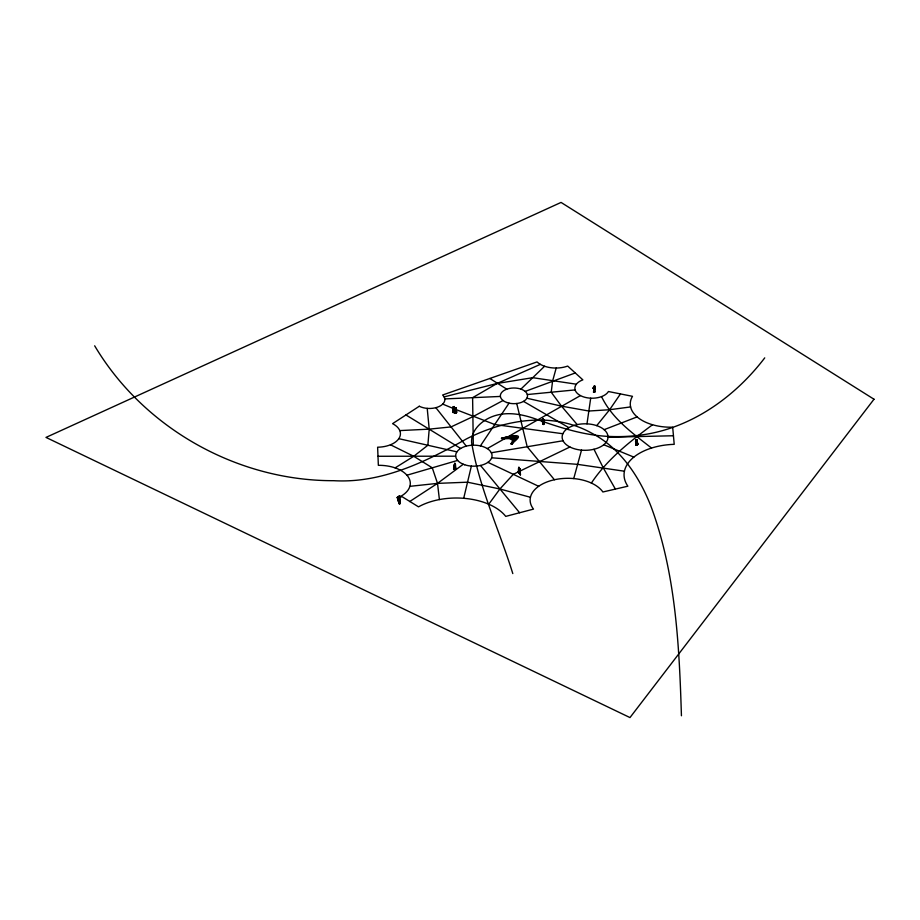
<?xml version="1.0" encoding="UTF-8"?>
<svg xmlns="http://www.w3.org/2000/svg" width="920" height="920" viewBox="0 0 920 920"><rect width="100%" height="100%" fill="white"/><g stroke="black" fill="none" stroke-linecap="round" stroke-linejoin="round"><path stroke-width="1.38" d="M399.337 503.688C399.406 495.052 399.797 509.404 399.694 501.687M454.71 411.608L455.434 411.746L454.537 411.056L453.548 406.789L454.169 406.513M542.271 421.624L543.11 421.716L542.938 424.062L542.397 420.911C544.536 418.956 543.409 427.708 543.501 422.567C544.732 420.072 541.374 417.634 543.616 421.222L543.778 419.796C541.282 417.519 544.87 420.659 542.34 421.406L543.329 422.107L543.72 424.396L543.858 419.865L543.271 420.095M454.986 469.418C455.894 466.957 455.503 470.798 454.859 468.245C454.767 471.615 456.228 467.636 454.986 464.485C455.331 460.632 454.319 468.418 454.25 465.324L454.457 464.266L454.445 466.233L455.101 464.473L454.629 465.98M454.802 463.266L455.216 467.578L455.319 465.359M455.618 465.52L455.411 464.278M453.307 412.459L453.111 407.537L453.502 408.066M455.124 465.819L455.193 469.2L454.342 469.441L454.974 469.349M453.94 408.767L455.239 411.033L454.388 413.206L454.744 412.137M454.629 412.965L455.526 410.653L455.998 412.056M454.422 464.796L455.227 464.094L454.376 466.129M543.363 423.545L542.34 421.406M594.308 386.043L594.826 388.24L593.733 392.184L594.78 388.78L593.963 388.044L593.71 389.148L593.71 387.952L594.584 385.94L594.515 387.228L593.918 386.998L594.584 385.94L594.492 387.55L593.918 386.998L595.056 388.424L593.71 387.527L594.734 386.078M593.239 388.447L593.342 388.136C594.262 386.388 593.549 389.838 593.135 387.975L594.147 386.883L594.826 388.24L593.733 392.184M398.325 498.18L400.832 497.053L399.418 496.006C392.575 499.433 404.351 498.157 399.418 496.087L397.049 497.582L399.337 499.675C400.246 499.847 398.935 498.191 399.613 501.331M454.158 407.94L453.94 406.605C450.823 407.468 455.549 410.642 452.582 408.365M455.549 467.245L454.756 465.129C456.285 465.692 453.445 465.014 454.169 467.498C453.249 472.707 455.745 463.91 455.492 467.751M456.734 411.677C456.653 412.827 455.159 408.871 455.986 412.861C454.917 412.022 458.01 411.527 455.837 412.643C456.642 408.618 453.94 410.86 455.446 408.147M593.998 388.55C595.849 399.383 594.607 382.513 593.63 391.437M456.009 409.181L455.952 407.847L456.09 411.527L456.124 409.365L455.365 409.101L455.906 407.847L456.055 409.63M519.006 467.452L518.339 472.466M594.699 391.747L594.504 390.218M520.053 472.075L520.294 474.858L519.949 470.718L520.524 474.8M519.34 469.395C520.513 468.28 517.96 468.51 519.029 467.314C518.673 467.601 519.616 470.752 519.202 468.153C518.742 467.705 519.685 468.866 518.799 469.28M518.604 469.292L518.523 468.659M453.238 412.034L453.215 409.745L454.365 410.515C454.859 413.85 454.434 408.56 453.215 409.745L452.973 407.238M398.498 497.904L398.486 497.248M519.202 468.395L518.891 467.636L518.834 468.763M594.32 389.195L594.619 386.779L594.745 389.493L594.826 388.24L593.619 388.803L593.986 389.413L593.963 388.044M454.733 409.917L455.952 407.847M456.078 408.077L455.457 409.159L456.078 407.974M543.628 423.798L543.283 421.785L543.559 424.557L543.386 423.855M594.262 391.598L593.619 388.803L594.113 390.183M399.843 500.066L398.567 498.49L399.199 499.801L398.671 502.538L398.498 498.433L399.694 499.387M542.432 420.659C542.478 418.669 543.536 423.062 542.685 419.278L543.433 419.635M518.42 469.499L518.799 467.682L519.121 469.016M454.204 408.584L454.284 407.905M636.306 441.876L636.651 439.817L636.042 442.106L637.295 442.589L636.928 440.036L637.088 445.038L637.894 444.291L637.318 442.359L636.214 442.6L636.375 445.326L635.651 445.291L636.364 444.797L636.364 442.221C637.732 441.255 635.386 437.828 636.077 440.933M454.147 406.605L454.192 407.422L454.031 406.812M398.176 498.985L398.245 501.135L398.245 498.766L398.935 498.663M520.226 474.651L519.259 470.718C516.35 471.684 520.812 474.375 518.523 471.488M399.268 498.663L399.648 500.089M454.687 467.947L454.549 468.981L453.525 469.039M454.917 409.963L454.204 408.388L455.055 409.618L455.641 408.008M398.958 502.009L398.947 501.204L398.705 503.608L399.291 498.559L399.878 499.272M594.745 389.493L594.056 387.044L595.091 387.676L594.607 389.516M453.606 468.843L454.733 468.959L454.595 467.268M635.984 439.518L636.157 440.369L636.651 439.817L636.134 440.243M456.216 408.181L455.112 408.894L454.572 412.574M593.86 388.136L593.918 388.884L594.377 387.354M455.94 412.953L455.538 411.136M636.088 440.726L635.904 440.99M593.481 391.805L593.549 392.334M455.446 409.664L455.641 410.067M637.295 442.589C633.42 439.921 638.216 449.546 636.214 442.6M454.434 411.585L454.503 410.722M454.882 409.917L455.02 408.917M636.928 440.036C635.49 442.186 636.318 441.117 636.18 440.162M542.984 423.464L542.938 424.062C543.973 422.556 542.006 420.578 542.857 422.51M454.664 410.377L454.365 407.974M455.641 411.631L455.71 412.976L455.526 412.022M542.524 421.843L542.535 420.452M594.4 388.01L594.826 387.803C594.573 388.355 595.447 387.262 594.251 388.194L594.722 386.32M518.719 471.684C519.49 473.236 517.799 472.834 519.156 472.949L518.684 473.029M456.193 411.435L455.779 409.63M635.904 443.359L636.766 441.991L636.674 445.096L635.755 445.188M399.625 502.447L399.544 503.734L399.464 501.503M542.512 421.762C542.363 418.646 543.743 423.522 543.007 421.371L543.191 422.153M455.618 409.078L455.526 408.859M398.406 499.284L398.279 501.078M454.882 411.78L453.307 407.18L452.812 408.192L453.882 409.825M453.18 411.159L453.376 409.526M399.429 503.815L399.165 502.331M456.711 412.217L456.297 411.711M519.478 469.246L519.662 468.613M518.661 467.394L518.661 468.533L518.799 467.682M594.619 388.297L594.308 386.078M453.583 409.86L453.031 412.539M455.894 412.815L455.952 410.722M586.983 423.855L590.697 398.187M456.423 412.183L455.434 412.827M518.834 472.903L518.006 471.822L519.053 469.752M455.411 412.769L455.641 412.286M594.734 388.838L594.792 387.067L593.664 387.078L593.342 388.136M594.987 387.607L593.963 387.067L595.056 388.424M455.929 408.48L455.319 409.032M593.71 389.148L594.021 387.895M456.136 409.342L455.503 408.388M518.523 472.96L519.041 472.742M454.56 413.011L455.526 410.653M454.537 411.976L454.733 411.332M455.607 409.4L454.997 409.25M519.535 469.119L518.684 467.671M454.353 467.613C453.893 471.58 454.261 465.175 454.422 467.038M397.888 499.813L398.337 498.686M455.676 410.377L456.182 411.194M519.179 467.739L519.547 468.843M519.374 468.05L518.753 467.9L519.191 469.062M636.559 440.829L636.686 442.278L635.547 441.807L636.479 441.703L636.858 440.427L635.835 441.473M519.984 474.433L519.961 473.903M453.307 412.114L453.813 409.745L453.249 412.298M463.703 498.295L471.373 466.095M455.837 408.721L455.135 408.871M454.595 463.45C454.48 465.313 455.894 462.449 454.445 465.072L454.549 466.198M594.147 386.883L593.549 388.562L594.24 386.837M637.399 443.75L637.318 442.359L637.87 444.371L636.387 442.692M519.121 470.499L519.351 469.694M556.186 368.046L552.563 381.225L551.218 392.219L561.499 406.145L577.208 424.614M573.746 478.572L581.509 450.133M453.548 409.745L453.732 409.147M593.388 387.895L593.71 388.32M399.004 503.263L398.544 499.18M455.331 411.93L455.549 411.228M593.641 390.988L594.09 389.562M636.375 445.326L636.651 444.463M543.616 421.222L543.858 419.865M594.515 388.769L593.848 389.171L594.216 390.264M455.917 409.331L455.745 408.572M594.803 388.355L593.561 392.127M636.479 441.703L635.547 441.807L636.686 442.278L636.916 441.623M636.456 439.553L635.766 439.806L636.433 439.978M455.009 409.756L454.112 408.952M399.832 500.629L399.832 501.239L399.383 500.353M397.842 497.881L398.118 497.26M397.796 497.869L398.072 497.237M455.653 410.849L455.112 410.78M594.676 388.194L594.998 387.481L594.607 387.987M452.904 408.33L453.203 407.732L453.284 408.744M543.501 419.922L542.846 418.519L543.306 419.692M594.607 386.779L594.998 387.481L593.963 387.067M542.719 419.416C543.398 417.691 542.443 419.738 543.375 419.336M519.248 472.972L518.224 471.776M519.248 472.627L518.592 472.063L519.926 470.522M399.303 502.837L398.705 501.02M511.002 443.831L511.313 443.244A47.851 27.623 0 0 1 512.106 441.933L512.785 440.358L510.289 438.989A6.981 4.025 0 0 0 508.76 438.61L502.285 438.794M543.962 420.543L542.846 420.762M455.664 409.032L455.009 409.411L455.411 408.261M453.111 407.203L452.697 408.457L453.111 407.537M636.686 442.278L635.674 442.14M518.592 472.063L519.259 470.718M637.537 444.889L637.514 444.084M454.434 413.114L455.227 410.791L455.687 411.228M399.073 498.444L398.866 497.593L398.693 498.191M454.434 465.876L454.675 464.634M480.412 445.878L509.047 403.144M454.974 409.331L455.273 408.698M620.459 393.921L609.626 409.722L596.712 425.638M488.75 504.217L499.905 488.991L513.303 474.317L569.917 446.993M594.355 388.746L594.515 388.872M511.727 444.245L512.44 443.291A62.779 36.248 0 0 1 515.028 440.335C522.847 433.251 504.436 437.46 501.561 438.38M454.284 406.801L453.548 406.789M591.376 483.057C607.303 459.195 629.809 441.646 652.544 424.741M454.744 411.907L455.101 411.194M764.738 357.868C733.953 398.256 688.769 429.962 637.365 435.482A99.762 57.592 0 0 1 611.627 436.517C585.591 435.93 560.602 427.857 536.291 419.198C521.674 413.931 504.907 410.803 490.199 417.473C480.435 421.82 470.936 430.962 471.615 442.451C479.182 487.715 499.272 529.931 512.797 573.585M398.452 497.8L398.291 498.053M594.193 386.745L594.78 386.411M520.904 389.114L544.582 366.252M637.088 445.038L637.387 444.44M454.825 412.171L455.411 411.815M453.813 469.119L454.054 467.728M463.277 464.243L437.517 483.379L409.664 501.572M635.662 441.232L636.318 440.3M635.651 445.291L636.364 444.797M395.117 467.889L413.747 456.285L427.857 445.257L429.214 429.145L427.213 408.376M455.48 466.428L454.698 468.004M487.266 448.58L580.439 395.588M594.803 387.251L594.136 387.308M503.044 400.51L473.029 416.599L451.076 426.903L429.214 429.145L399.786 430.594M543.122 419.129L542.363 419.428L542.777 420.463M635.846 441.335L636.64 440.76M540.362 364.354L497.087 383.479L472.604 397.681L473.305 445.176M604.13 429.674L637.111 416.898M454.859 468.245L455.503 469.177M525.147 391.414L575.276 372.956M455.492 410.803L455.756 411.435M455.319 466.681L455.607 468.487M406.939 475.214L457.608 460.425M635.973 441.232L636.617 441.048L636.364 441.979M444.107 396.899L497.087 383.479L532.737 377.683L576.368 384.203M501.377 438.276C506.126 437.379 527.447 431.33 514.096 441.68A57.822 33.384 0 0 0 511.911 444.348M594.262 391.46L594.193 387.136M501.745 438.483C505.517 437.034 522.238 434.792 513.188 442.025A50.899 29.383 0 0 0 511.543 444.141M501.917 438.587L509.496 437.517L514.912 438.495A1.438 0.828 0 0 1 515.188 439.024L512.842 442.094A61.03 35.236 0 0 0 511.37 444.038M502.101 438.69L508.116 437.966L512.325 438.587A5.911 3.415 0 0 1 513.383 439.07L513.992 440.001L512.762 441.715A62.008 35.799 0 0 0 511.186 443.934M491.326 452.755L563.051 440.749M593.848 389.171L594.515 389.195M630.614 406.928L609.626 409.722L588.846 411.022L561.499 406.145L526.861 398.222M409.871 486.335L437.517 483.379L467.532 482.195L499.905 488.991L530.449 497.283M527.321 394.542L575.115 389.907M444.797 398.923L500.411 396.44M454.584 464.335L455.17 464.243M673.44 435.758L608.016 437.241A22.942 13.248 0 0 1 573.332 448.431A22.942 13.248 0 0 1 573.884 425.488A22.942 13.248 0 0 1 608.016 437.241M455.664 456.182L377.982 456.274M399.544 496.248L400.188 496.328M400.039 503.688L399.487 500.94M455.193 469.2L454.503 466.75M491.682 457.792L577.622 464.358L624.427 471.212M454.376 468.705L453.94 468.751M562.867 433.745L494.73 424.511L455.894 409.538L456.044 410.975M455.71 412.447L456.653 411.987L455.722 412.678M454.606 411.987L455.02 411.769M398.808 438.667L456.906 451.846M399.119 500.675L399.924 501.009M542.432 420.095L543.064 420.267M399.556 496.524L400.211 496.765M603.773 444.739L633.857 457.113M442.716 404.11L453.261 408.457M518.443 472.466L519.305 472.857M487.933 462.334L538.66 486.3M390.459 444.785L413.747 456.285L432.273 467.82L437.517 483.379L439.403 499.572M523.514 401.384L568.893 427.673M506.793 389.171L489.842 378.476M405.938 414.954L460.632 448.454M453.94 408.572L453.836 409.492M635.95 442.324L636.893 443.578M455.273 409.618L455.262 410.653M651.498 448.051C632.615 433.171 612.26 418.945 601.542 396.612M452.812 408.192L453.456 408.779M455.227 464.094L454.986 463.473M453.847 409.917L454.365 410.515M554.415 479.745L527.194 446.752L516.729 403.5M519.627 512.75L480.504 465.462M435.861 407.675L466.291 446.131M519.34 468.981L519.892 472.443M94.668 345.805C143.888 428.559 237.636 480.953 333.718 480.688C381.869 483.494 425.73 461.828 466.44 438.921C504.528 419.52 552.253 411.263 591.249 432.917C620.609 448.063 639.71 477.1 651.303 507.196C675.797 573.712 679.27 645.598 681.432 715.76M399.728 500.123L399.556 498.801M518.466 471.753L518.857 472.374M543.317 421.003L542.558 419.876M615.376 489.083L603.255 467.843L593.963 449.259M455.584 410.124L455.94 410.791M520.214 474.375L519.386 471.58M542.478 421.647L542.984 423.775M398.486 496.466L399.843 499.617M454.767 467.118L454.986 468.176M594.619 386.756L594.584 386.917M519.892 473.501L519.34 470.695M399.429 498.87L399.751 499.698L399.395 498.916M543.892 421.889L542.685 419.278L542.949 420.417M454.537 466.578L454.813 467.59M519.616 469.28L519.719 470.534M454.951 467.406L455.009 468.107M455.48 412.103L455.538 412.861M519.984 470.614L519.65 468.383L519.65 469.085M594.251 387.251L594.251 388.194M874 399.234L629.981 717.577L46 437.414L561.05 202.423L874 399.234M419.301 406.249L392.575 423.66A23.345 13.478 0 0 1 399.004 438.38A23.345 13.478 0 0 1 377.625 447.212L378.35 465.324A31.234 18.032 0 0 1 407.778 476.261A31.234 18.032 0 0 1 401.154 496.11L418.519 506.851A54.291 31.349 0 0 1 505.735 516.384L533.508 509.105A37.731 21.781 0 0 1 553.035 480.067A37.731 21.781 0 0 1 602.887 491.981L627.865 486.197A52.877 30.521 0 0 1 674.21 444.337L672.681 427.179A40.319 23.276 0 0 1 632.488 396.324L608.431 391.517A17.25 9.959 0 0 1 581.428 396.072A17.25 9.959 0 0 1 582.866 379.856L567.686 366.068A22.011 12.707 0 0 1 537.061 361.928L442.612 395.013A15.352 8.866 0 0 1 439.323 406.421A15.352 8.866 0 0 1 419.301 406.249M464.623 464.738A18.204 10.511 0 0 0 492.05 455.768A18.204 10.511 0 0 0 464.876 446.545A18.204 10.511 0 0 0 464.623 464.738M506.862 402.523A13.57 7.831 0 0 0 527.505 396.025A13.57 7.831 0 0 0 507.437 388.953A13.57 7.831 0 0 0 506.862 402.523"/></g></svg>
